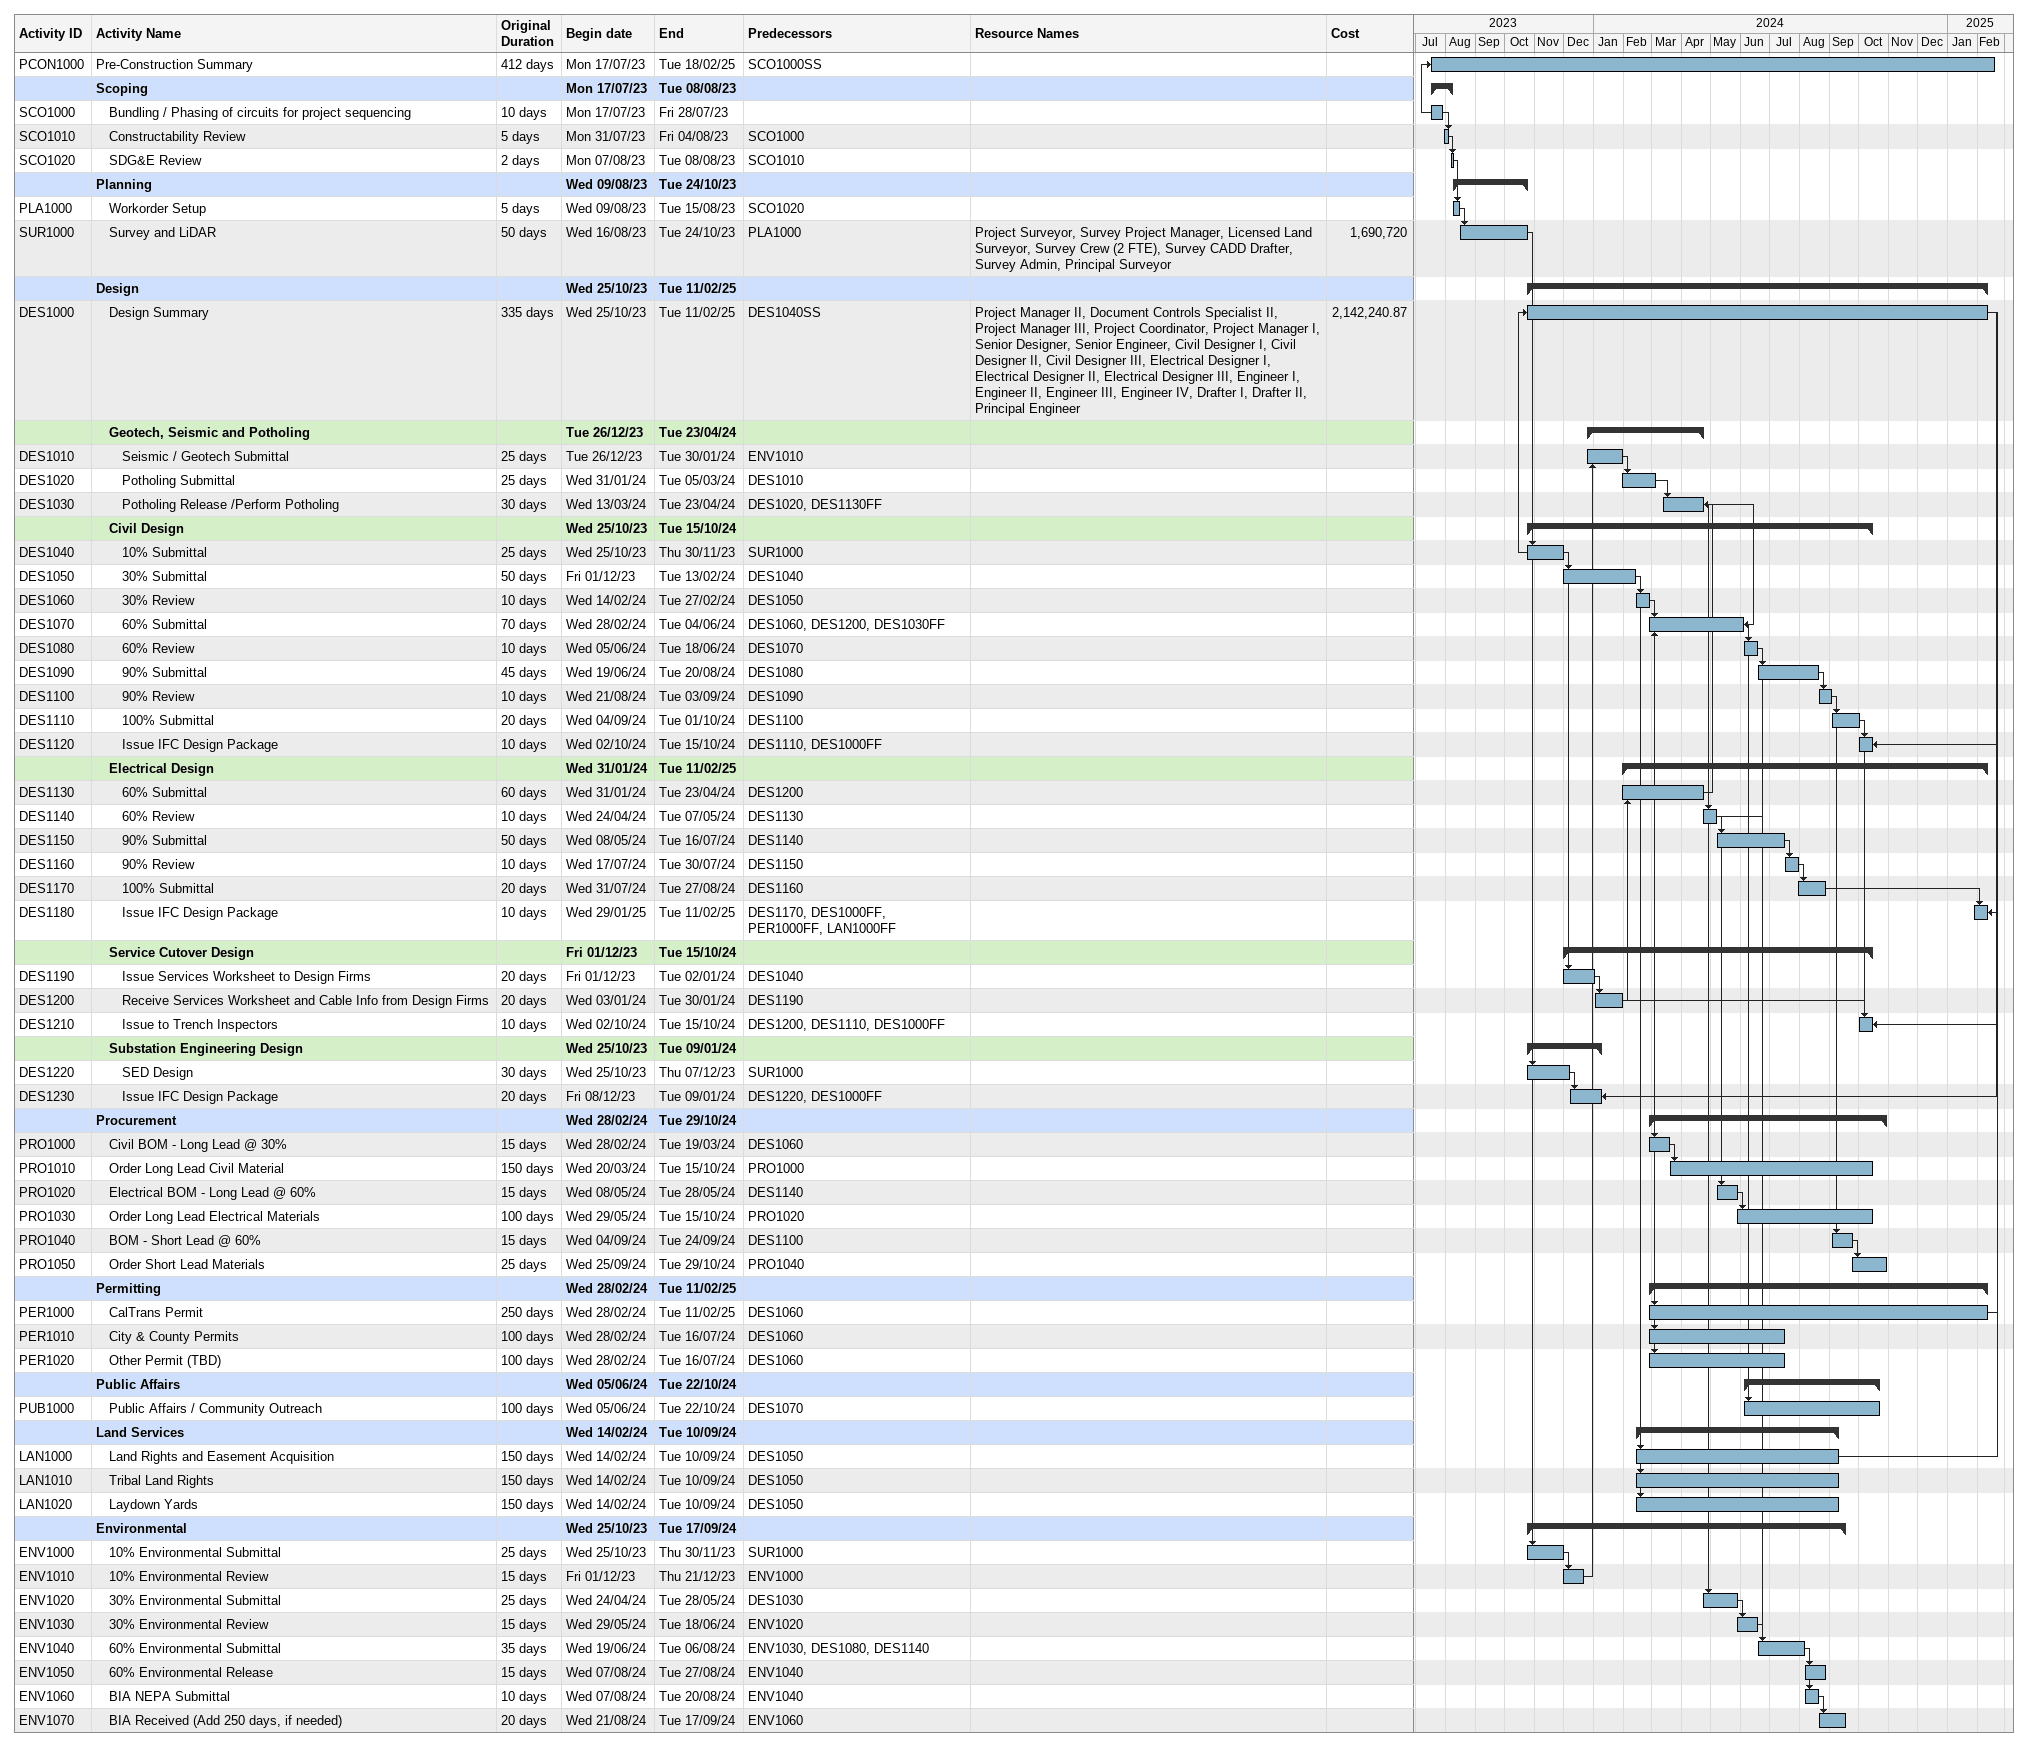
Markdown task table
| ID | Level | Task | Original duration | Start | Finish | Predecessors | Resources | Cost |
|---|---|---|---|---|---|---|---|---|
| PCON1000 | 1 | Pre-Construction Summary | 412d | 2023-07-17 | 2025-02-18 | SCO1000SS |  |  |
|  | 1 | **Scoping** |  | 2023-07-17 | 2023-08-08 |  |  |  |
| SCO1000 | 2 | Bundling / Phasing of circuits for project sequencing | 10d | 2023-07-17 | 2023-07-28 |  |  |  |
| SCO1010 | 2 | Constructability Review | 5d | 2023-07-31 | 2023-08-04 | SCO1000 |  |  |
| SCO1020 | 2 | SDG&E Review | 2d | 2023-08-07 | 2023-08-08 | SCO1010 |  |  |
|  | 1 | **Planning** |  | 2023-08-09 | 2023-10-24 |  |  |  |
| PLA1000 | 2 | Workorder Setup | 5d | 2023-08-09 | 2023-08-15 | SCO1020 |  |  |
| SUR1000 | 2 | Survey and LiDAR | 50d | 2023-08-16 | 2023-10-24 | PLA1000 | Project Surveyor, Survey Project Manager, Licensed Land Surveyor, Survey Crew (2 FTE), Survey CADD Drafter, Survey Admin, Principal Surveyor | 1690720 |
|  | 1 | **Design** |  | 2023-10-25 | 2025-02-11 |  |  |  |
| DES1000 | 2 | Design Summary | 335d | 2023-10-25 | 2025-02-11 | DES1040SS | Project Manager II, Document Controls Specialist II, Project Manager III, Project Coordinator, Project Manager I, Senior Designer, Senior Engineer, Civil Designer I, Civil Designer II, Civil Designer III, Electrical Designer I, Electrical Designer II, Electrical Designer III, Engineer I, Engineer II, Engineer III, Engineer IV, Drafter I, Drafter II, Principal Engineer | 2142240.87 |
|  | 2 | **Geotech, Seismic and Potholing** |  | 2023-12-26 | 2024-04-23 |  |  |  |
| DES1010 | 3 | Seismic / Geotech Submittal | 25d | 2023-12-26 | 2024-01-30 | ENV1010 |  |  |
| DES1020 | 3 | Potholing Submittal | 25d | 2024-01-31 | 2024-03-05 | DES1010 |  |  |
| DES1030 | 3 | Potholing Release /Perform Potholing | 30d | 2024-03-13 | 2024-04-23 | DES1020, DES1130FF |  |  |
|  | 2 | **Civil Design** |  | 2023-10-25 | 2024-10-15 |  |  |  |
| DES1040 | 3 | 10% Submittal | 25d | 2023-10-25 | 2023-11-30 | SUR1000 |  |  |
| DES1050 | 3 | 30% Submittal | 50d | 2023-12-01 | 2024-02-13 | DES1040 |  |  |
| DES1060 | 3 | 30% Review | 10d | 2024-02-14 | 2024-02-27 | DES1050 |  |  |
| DES1070 | 3 | 60% Submittal | 70d | 2024-02-28 | 2024-06-04 | DES1060, DES1200, DES1030FF |  |  |
| DES1080 | 3 | 60% Review | 10d | 2024-06-05 | 2024-06-18 | DES1070 |  |  |
| DES1090 | 3 | 90% Submittal | 45d | 2024-06-19 | 2024-08-20 | DES1080 |  |  |
| DES1100 | 3 | 90% Review | 10d | 2024-08-21 | 2024-09-03 | DES1090 |  |  |
| DES1110 | 3 | 100% Submittal | 20d | 2024-09-04 | 2024-10-01 | DES1100 |  |  |
| DES1120 | 3 | Issue IFC Design Package | 10d | 2024-10-02 | 2024-10-15 | DES1110, DES1000FF |  |  |
|  | 2 | **Electrical Design** |  | 2024-01-31 | 2025-02-11 |  |  |  |
| DES1130 | 3 | 60% Submittal | 60d | 2024-01-31 | 2024-04-23 | DES1200 |  |  |
| DES1140 | 3 | 60% Review | 10d | 2024-04-24 | 2024-05-07 | DES1130 |  |  |
| DES1150 | 3 | 90% Submittal | 50d | 2024-05-08 | 2024-07-16 | DES1140 |  |  |
| DES1160 | 3 | 90% Review | 10d | 2024-07-17 | 2024-07-30 | DES1150 |  |  |
| DES1170 | 3 | 100% Submittal | 20d | 2024-07-31 | 2024-08-27 | DES1160 |  |  |
| DES1180 | 3 | Issue IFC Design Package | 10d | 2025-01-29 | 2025-02-11 | DES1170, DES1000FF, PER1000FF, LAN1000FF |  |  |
|  | 2 | **Service Cutover Design** |  | 2023-12-01 | 2024-10-15 |  |  |  |
| DES1190 | 3 | Issue Services Worksheet to Design Firms | 20d | 2023-12-01 | 2024-01-02 | DES1040 |  |  |
| DES1200 | 3 | Receive Services Worksheet and Cable Info from Design Firms | 20d | 2024-01-03 | 2024-01-30 | DES1190 |  |  |
| DES1210 | 3 | Issue to Trench Inspectors | 10d | 2024-10-02 | 2024-10-15 | DES1200, DES1110, DES1000FF |  |  |
|  | 2 | **Substation Engineering Design** |  | 2023-10-25 | 2024-01-09 |  |  |  |
| DES1220 | 3 | SED Design | 30d | 2023-10-25 | 2023-12-07 | SUR1000 |  |  |
| DES1230 | 3 | Issue IFC Design Package | 20d | 2023-12-08 | 2024-01-09 | DES1220, DES1000FF |  |  |
|  | 1 | **Procurement** |  | 2024-02-28 | 2024-10-29 |  |  |  |
| PRO1000 | 2 | Civil BOM - Long Lead @ 30% | 15d | 2024-02-28 | 2024-03-19 | DES1060 |  |  |
| PRO1010 | 2 | Order Long Lead Civil Material | 150d | 2024-03-20 | 2024-10-15 | PRO1000 |  |  |
| PRO1020 | 2 | Electrical BOM - Long Lead @ 60% | 15d | 2024-05-08 | 2024-05-28 | DES1140 |  |  |
| PRO1030 | 2 | Order Long Lead Electrical Materials | 100d | 2024-05-29 | 2024-10-15 | PRO1020 |  |  |
| PRO1040 | 2 | BOM - Short Lead @ 60% | 15d | 2024-09-04 | 2024-09-24 | DES1100 |  |  |
| PRO1050 | 2 | Order Short Lead Materials | 25d | 2024-09-25 | 2024-10-29 | PRO1040 |  |  |
|  | 1 | **Permitting** |  | 2024-02-28 | 2025-02-11 |  |  |  |
| PER1000 | 2 | CalTrans Permit | 250d | 2024-02-28 | 2025-02-11 | DES1060 |  |  |
| PER1010 | 2 | City & County Permits | 100d | 2024-02-28 | 2024-07-16 | DES1060 |  |  |
| PER1020 | 2 | Other Permit (TBD) | 100d | 2024-02-28 | 2024-07-16 | DES1060 |  |  |
|  | 1 | **Public Affairs** |  | 2024-06-05 | 2024-10-22 |  |  |  |
| PUB1000 | 2 | Public Affairs / Community Outreach | 100d | 2024-06-05 | 2024-10-22 | DES1070 |  |  |
|  | 1 | **Land Services** |  | 2024-02-14 | 2024-09-10 |  |  |  |
| LAN1000 | 2 | Land Rights and Easement Acquisition | 150d | 2024-02-14 | 2024-09-10 | DES1050 |  |  |
| LAN1010 | 2 | Tribal Land Rights | 150d | 2024-02-14 | 2024-09-10 | DES1050 |  |  |
| LAN1020 | 2 | Laydown Yards | 150d | 2024-02-14 | 2024-09-10 | DES1050 |  |  |
|  | 1 | **Environmental** |  | 2023-10-25 | 2024-09-17 |  |  |  |
| ENV1000 | 2 | 10% Environmental Submittal | 25d | 2023-10-25 | 2023-11-30 | SUR1000 |  |  |
| ENV1010 | 2 | 10% Environmental Review | 15d | 2023-12-01 | 2023-12-21 | ENV1000 |  |  |
| ENV1020 | 2 | 30% Environmental Submittal | 25d | 2024-04-24 | 2024-05-28 | DES1030 |  |  |
| ENV1030 | 2 | 30% Environmental Review | 15d | 2024-05-29 | 2024-06-18 | ENV1020 |  |  |
| ENV1040 | 2 | 60% Environmental Submittal | 35d | 2024-06-19 | 2024-08-06 | ENV1030, DES1080, DES1140 |  |  |
| ENV1050 | 2 | 60% Environmental Release | 15d | 2024-08-07 | 2024-08-27 | ENV1040 |  |  |
| ENV1060 | 2 | BIA NEPA Submittal | 10d | 2024-08-07 | 2024-08-20 | ENV1040 |  |  |
| ENV1070 | 2 | BIA Received (Add 250 days, if needed) | 20d | 2024-08-21 | 2024-09-17 | ENV1060 |  |  |
